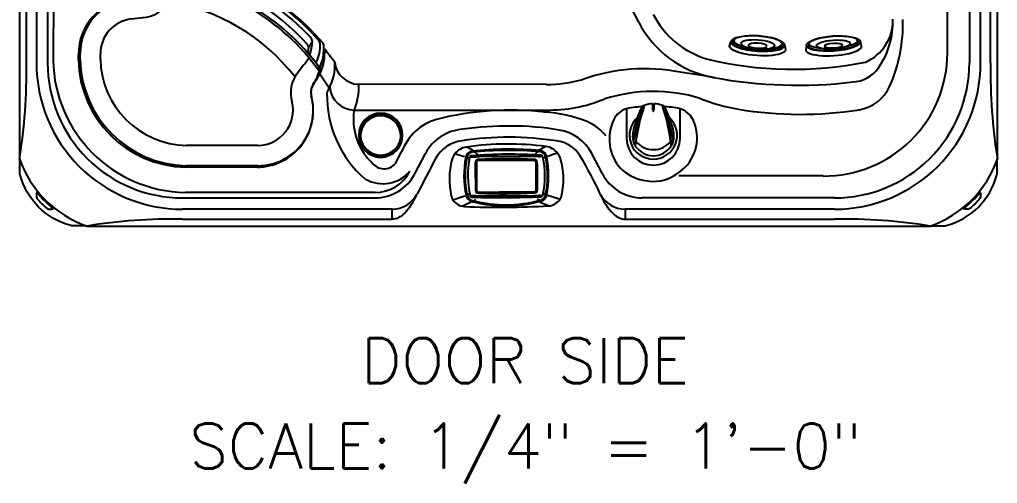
# Model space of a CAD drawing. Extents: x 943 to 1030, y 781 to 934.
# Drawn here: x 943 to 1030, y 780.6 to 821.8 of the extents above; entities that cross this region are included whole.
import ezdxf
from ezdxf.enums import TextEntityAlignment as Align

# ---------------------------------------------------------------- set-up
doc = ezdxf.new("R2010")
doc.units = 0
doc.header["$MEASUREMENT"] = 0
for name, color, linetype in [('1', 4, 'Continuous'), ('BDIM_CYAN', 4, 'Continuous'), ('DIM', 3, 'Continuous')]:
    doc.layers.add(name, color=color, linetype=linetype)
doc.styles.add('SIMPLEX', font='simplex')

# ---------------------------------------------------------------- blocks, each defined once
blk = doc.blocks.new('2014DV')
at = {"layer": '1', "color": 4, "linetype": 'Continuous'}
for p, q in [((-0.809, 2.634), (-0.83, 2.634)), ((0.809, 2.634), (0.83, 2.634))]:
    blk.add_line(p, q, dxfattribs=at)
at = {"layer": '1', "color": 3, "linetype": 'Continuous'}
for centre, radius, start, end in [((14.921, -2.715), 16.638, 161.20382, 173.77239), ((15.559, -2.872), 17.268, 161.35772, 173.54387), ((-18.175, 1.519), 18.155, 2.26488, 4.04802), ((19.002, 1.473), 18.984, 175.98773, 177.71702), ((-15.545, -2.869), 17.254, 6.45111, 18.6473), ((-14.924, -2.715), 16.638, 6.22761, 18.79618), ((15.772, -3.498), 17.797, 161.356, 166.75319), ((2.626, 0.937), 3.923, 154.9337, 161.356), ((0.36, 2.242), 0.394, 180.75921, 192.15364), ((0, 2.165), 0.0256, 192.15364, 347.84636), ((-0.347, 2.239), 0.38, 347.84636, 358.58178), ((-2.63, 0.937), 3.923, 18.644, 25.0663), ((-15.776, -3.498), 17.797, 13.24681, 18.644), ((10.632, -2.289), 12.517, 166.75319, 172.40827), ((-10.636, -2.289), 12.517, 7.59173, 13.24681), ((0, 0.708), 1.986, 218.95806, 321.35227)]:
    blk.add_arc(centre, radius, start, end, dxfattribs=at)
at = {"layer": '1', "color": 4, "linetype": 'Continuous'}
for centre, radius, start, end in [((-0.87, 2.535), 0.0857, 112.48684, 136.56996), ((-2.484, 6.434), 4.134, 292.48684, 293.57767), ((0.09, 0.193), 2.613, 93.40126, 109.99587), ((0, 2.823), 0.0684, 198.36573, 341.63427), ((-0.09, 0.193), 2.612, 70.00373, 86.60007), ((0.158, 0.886), 1.882, 66.63131, 69.20275), ((0.871, 2.548), 0.0736, 39.21025, 62.77984), ((13.837, -4.085), 16.275, 157.36772, 163.014), ((0.317, 1.551), 1.627, 140.14331, 157.36772), ((-0.321, 1.551), 1.627, 22.63228, 39.85669), ((-13.841, -4.085), 16.275, 16.986, 22.63228), ((0, 0), 2.119, 132.47921, 47.06814), ((0.698, -0.072), 2.536, 163.014, 192.84824), ((-0.702, -0.072), 2.536, 347.15176, 16.986), ((-0.268, 0.036), 1.65, 203.98618, 215.0096), ((0.264, 0.036), 1.65, 324.9904, 336.01382), ((0, 0.051), 1.877, 211.52152, 328.47848)]:
    blk.add_arc(centre, radius, start, end, dxfattribs=at)
blk = doc.blocks.new('2014VFL')
at = {"layer": '1', "color": 4, "linetype": 'Continuous'}
for centre, radius, start, end in [((-7.828, 2.332), 0.358, 83.31712, 150.68026), ((-10.401, -17.516), 20.372, 35.96889, 82.62581), ((226.788, -127.226), 268.369, 151.09146, 151.31097), ((-36.244, 14.502), 32.17, 334.33602, 338.00705), ((-7341.139, 60374.469), 60817.036, 276.9227358, 276.9237486), ((-9.878, 2.427), 1.489, 275.03006, 326.53591), ((-10.221, -4.075), 4.925, 96.923, 180), ((-9.784, 2.136), 2.992, 273.72195, 328.24341), ((-7341.139, 60374.469), 60818.836, 276.9227358, 276.9237486), ((-10.221, -4.075), 3.125, 96.923, 180), ((-12862.07, -4.202), 12846.924, 359.9983045, 0.0005652), ((-12862.07, -4.202), 12848.724, 359.9983045, 0.0005652), ((-5.512, -4.385), 9.636, 181.17126, 268.82879), ((-5.512, -4.385), 7.836, 181.17126, 268.82879), ((42.07, -34.578), 47.579, 140.7276, 142.64219), ((6.395, -7.533), 2.814, 140.09865, 197.93262), ((-239.328, 150.646), 291.137, 327.25698, 327.46001), ((5.789, -5.766), 0.367, 329.36955, 35.92134), ((6.857, -7.49), 1.469, 152.96431, 196.16099), ((0.668, -9.094), 4.925, 270, 14.04854), ((0.668, -9.094), 3.125, 270, 14.04854), ((-4.114, -101654760.001), 101654747.782, 89.99999730443, 90.00000089852), ((-4.114, -101654760.001), 101654745.982, 89.99999730443, 90.00000089852)]:
    blk.add_arc(centre, radius, start, end, dxfattribs=at)
at = {"layer": '1', "color": 3, "linetype": 'Continuous'}
blk.add_arc((-10.163, -17.114), 17.901, 38.08699, 80.47979, dxfattribs=at)
blk = doc.blocks.new('SHORT GRILL')
at = {"layer": '1', "color": 4, "linetype": 'Continuous'}
for centre, radius, start, end in [((-4.462, 0.354), 3.986, 115.39731, 147.5268), ((-5.957, 3.503), 0.5, 77.68022, 115.39731), ((-10.636, -17.921), 22.429, 40.97205, 77.68022), ((-7.602, 2.509), 0.181, 86.55721, 132.83255), ((-10.58, -17.805), 20.711, 36.85788, 81.70425), ((-3.511, -0.99), 4.269, 120.02958, 126.43562), ((-5.567, 2.549), 0.176, 95.35437, 117.62111), ((-5.488, 1.408), 1.319, 80.87345, 94.17554), ((-9.963, -16.735), 20.002, 41.77554, 76.45464), ((4.464, -3.799), 0.625, 12.00967, 38.53557), ((5.921, -3.542), 0.5, 0.45779, 40.97205), ((0.708, -3.546), 4.37, 352.20609, 358.36565), ((3.091, -3.984), 3.309, 329.17332, 353.68388), ((-0.445, -3.593), 6.866, 353.68388, 0.45779), ((5.84, -5.477), 0.18, 332.01579, 32.13508)]:
    blk.add_arc(centre, radius, start, end, dxfattribs=at)
at = {"layer": '1', "color": 3, "linetype": 'Continuous'}
for centre, radius, start, end in [((-4.138, 0.495), 3.696, 117.79663, 142.94882), ((-5.774, 3.597), 0.188, 94.77001, 117.79663), ((-5.655, 2.174), 1.616, 79.83883, 94.77001), ((-10.358, -17.408), 21.753, 41.56906, 76.74564), ((-3.672, 0.315), 3.366, 118.79334, 139.82722), ((8663.638, -5431.323), 10231.576, 147.9164281, 147.9197202), ((-5.19, 2.995), 0.289, 92.76077, 110.86782), ((-5.144, 2.03), 1.256, 77.64284, 92.76077), ((-10.045, -16.905), 20.814, 42.94554, 75.61643), ((21048.959, -11840.296), 24144.376, 150.6419152, 150.6433103), ((1.865, -3.043), 3.534, 339.29644, 359.23017), ((4.479, -3.387), 0.973, 19.67633, 42.94554), ((5.289, -3.089), 0.11, 359.23017, 15.90621), ((2.576, -3.428), 3.533, 334.59296, 1.14817), ((4.96, -3.735), 1.222, 23.73592, 38.47587), ((5.75, -3.388), 0.36, 4.81664, 23.73592)]:
    blk.add_arc(centre, radius, start, end, dxfattribs=at)
blk = doc.blocks.new('2014DJ4')
at = {"layer": '1', "color": 4, "linetype": 'Continuous'}
for p, q in [((-2.41, 1.063), (-2.495, 0.685)), ((2.495, 0.685), (2.41, 1.063))]:
    blk.add_line(p, q, dxfattribs=at)
at = {"layer": '1', "color": 3, "linetype": 'Continuous', "lineweight": 15}
for p, q in [((-2.145, 1.253), (-2.21, 1.111)), ((2.218, 1.094), (2.145, 1.253))]:
    blk.add_line(p, q, dxfattribs=at)
at = {"layer": '1', "color": 4, "linetype": 'Continuous'}
for centre, radius, start, end in [((-1.008, 0.486), 0.397, 21.89998, 51.63555), ((1.023, 0.474), 0.416, 129.00727, 157.33581)]:
    blk.add_arc(centre, radius, start, end, dxfattribs=at)
at = {"layer": '1', "color": 3, "linetype": 'Continuous'}
for centre, major_axis, ratio in [((0, 1.185), (-2.162, 0), 0.260629), ((0, 0.989), (1.51, 0), 0.258819)]:
    blk.add_ellipse(centre, major_axis=major_axis, ratio=ratio, dxfattribs=at)
at = {"layer": '1', "color": 4, "linetype": 'Continuous'}
for centre, major_axis, ratio in [((0, 1.063), (-2.41, 0), 0.275784), ((0, 0.886), (-0.812, 0), 0.276352)]:
    blk.add_ellipse(centre, major_axis=major_axis, ratio=ratio, dxfattribs=at)
at = {"layer": '1', "color": 3, "linetype": 'Continuous'}
blk.add_ellipse((0, 1.04), major_axis=(-2.228, -0.001), ratio=0.252987, start_param=6.154394, end_param=9.560892, dxfattribs=at)
at = {"layer": '1', "color": 4, "linetype": 'Continuous'}
blk.add_ellipse((0, 0.685), major_axis=(-2.495, 0), ratio=0.274041, start_param=6.159415, end_param=9.548548, dxfattribs=at)
blk = doc.blocks.new('2014CH')
at = {"layer": '1', "color": 3, "linetype": 'Continuous'}
for p, q in [((-2.503, -0.003), (-2.503, 0.096)), ((2.503, -0.003), (2.503, 0.095)), ((-2.652, -0.154), (-2.733, -0.155)), ((2.652, -0.152), (2.733, -0.152)), ((-2.635, -2.663), (-2.717, -2.664)), ((-2.483, -2.912), (-2.483, -2.812)), ((2.52, -2.784), (2.521, -2.884)), ((2.669, -2.633), (2.752, -2.633)), ((2.833, -3.226), (2.787, -3.228)), ((-2.908, -3.688), (-2.894, -3.692)), ((-2.883, -3.589), (-2.889, -3.588)), ((2.955, -3.648), (2.942, -3.652))]:
    blk.add_line(p, q, dxfattribs=at)
at = {"layer": '1', "color": 2, "linetype": 'Continuous'}
for p, q in [((-2.652, -0.154), (-2.635, -2.663)), ((2.669, -2.633), (2.652, -0.152))]:
    blk.add_line(p, q, dxfattribs=at)
at = {"layer": '1', "color": 4, "linetype": 'Continuous'}
for centre, radius, start, end in [((-3.327, -0.369), 1.575, 98.29053, 142.80095), ((0.166, -24.374), 25.833, 82.51033, 98.27938), ((3.328, -0.323), 1.575, 37.98355, 82.51033), ((1.55, -1.645), 6.613, 165.13287, 192.97786), ((-3.364, -0.341), 1.528, 142.80095, 165.13287), ((4.834, -1.337), 8.25, 168.8473, 192.35688), ((-3.068, 0.231), 0.194, 94.86163, 171.7817), ((0.296, -43.241), 43.796, 86.35052, 94.42769), ((3.072, 0.28), 0.187, 8.04254, 86.35083), ((-4.772, -1.4), 8.209, 348.34416, 11.99146), ((3.363, -0.296), 1.531, 15.68831, 37.98355), ((-1.522, -1.668), 6.605, 347.81065, 15.68831), ((-3.708, -2.857), 1.217, 192.97786, 211.47796), ((-3.023, -3.051), 0.209, 194.21982, 266.12466), ((-0.571, 82.671), 85.966, 268.3559, 272.42835), ((3.084, -3.033), 0.185, 266.20483, 352.29308), ((3.712, -2.787), 1.255, 273.01546, 328.8043), ((3.742, -2.805), 1.22, 328.8043, 347.81065), ((-3.675, -2.837), 1.255, 211.47796, 267.77156), ((-0.519, 75.424), 79.58, 267.69195, 273.09507)]:
    blk.add_arc(centre, radius, start, end, dxfattribs=at)
at = {"layer": '1', "color": 3, "linetype": 'Continuous'}
for centre, radius, start, end in [((-52.76, -97.216), 110.034, 63.10473, 63.37435), ((0.206, -29.198), 30.2, 84.70574, 96.21073), ((0.206, -29.198), 30.1, 84.70574, 96.21073), ((54.205, -96.729), 110.308, 117.40602, 117.71869), ((2.94, 0.206), 0.669, 11.27844, 84.98246), ((-76.911, -239.883), 251.108, 73.05212, 73.24422), ((4.49, -1.331), 8.255, 168.69256, 192.42473), ((4.49, -1.331), 8.155, 168.69256, 192.42473), ((-2.934, 0.153), 0.683, 100.69074, 168.69256), ((-2.934, 0.153), 0.583, 100.69074, 168.69256), ((-2.096, 2.832), 2.924, 241.80675, 245.70055), ((-2.887, 3.309), 2.984, 264.67843, 273.32133), ((-1.585, 2.236), 1.949, 230.73072, 242.32186), ((-2.494, -0.143), 0.24, 92.28425, 181.96489), ((2.056, -300.026), 300.394, 89.84509, 90.90918), ((-0.007, -54.904), 55.056, 87.38721, 92.5986), ((2.492, -0.145), 0.241, 358.41473, 87.38721), ((1.583, 2.157), 1.852, 302.86131, 311.59861), ((2.93, 1.654), 1.288, 267.43294, 279.52158), ((2.94, 0.206), 0.569, 11.27844, 84.98246), ((2.167, 2.616), 2.655, 295.48829, 299.61542), ((-5.094, -1.396), 8.761, 349.19109, 11.27844), ((-5.094, -1.396), 8.861, 349.19109, 11.27844), ((80.951, -241.232), 253.652, 107.54956, 107.73646), ((-1046.657, -7.907), 1043.953, 0.287767, 0.425637), ((1056.566, 6.593), 1053.855, 180.366683, 180.501555), ((-108.997, 318.169), 338.131, 287.97679, 288.15098), ((-2.863, -2.951), 0.725, 192.42473, 254.47243), ((-2.863, -2.951), 0.625, 192.42473, 254.47243), ((-2.358, -4.664), 1.931, 119.46831, 124.93715), ((-2.855, -6.127), 2.984, 87.29426, 95.93716), ((-1.832, -4.566), 1.435, 129.8495, 136.34189), ((-2.474, -2.669), 0.243, 178.74851, 268.04054), ((-1.171, 297.244), 300.394, 269.70641, 270.7705), ((-0.302, 54.997), 57.95, 267.84363, 272.79296), ((2.511, -2.643), 0.241, 272.59606, 2.4535), ((1.87, -4.526), 1.441, 43.41001, 50.48083), ((2.944, -4.409), 1.288, 81.09401, 93.18265), ((2.328, -1.202), 2.426, 283.83171, 290.53822), ((2.914, -2.925), 0.608, 295.38721, 349.19109), ((2.914, -2.925), 0.708, 295.38721, 349.19109), ((2.399, -4.64), 1.949, 56.0866, 61.0999), ((105.791, 323.771), 342.43, 252.641, 252.836), ((-46.374, 90.352), 103.503, 294.24528, 294.68057), ((-2.029, 0.051), 3.841, 254.47243, 256.87424), ((-2.029, 0.051), 3.741, 254.47243, 256.87424), ((-0.055, 7.772), 11.81, 256.05623, 284.64972), ((-0.055, 7.772), 11.71, 256.05623, 284.64972), ((2.328, -1.202), 2.526, 283.83171, 290.53822), ((72.062, 147.616), 166.312, 245.45774, 245.7422)]:
    blk.add_arc(centre, radius, start, end, dxfattribs=at)
at = {"layer": '1', "color": 2, "linetype": 'Continuous'}
for centre, radius, start, end in [((-0.072, -957.729), 957.729, 89.845994, 90.14542), ((-2.502, -0.153), 0.15, 90.26442, 180.39476), ((2.502, -0.153), 0.15, 0.39473, 89.72391), ((-2.485, -2.662), 0.15, 180.3945, 270.44191), ((-37.408, 6738.683), 6741.585, 270.2968204, 270.3393484), ((2.519, -2.634), 0.15, 270.60913, 0.39469)]:
    blk.add_arc(centre, radius, start, end, dxfattribs=at)
blk = doc.blocks.new('CAP HSS')
at = {"layer": 'BDIM_CYAN', "linetype": 'Continuous', "lineweight": 25}
for p, q in [((-1.841, 0.021), (-1.835, -0.081)), ((1.839, -0.021), (1.841, 0.021)), ((1.863, 0.019), (1.861, -0.022)), ((-1.362, -1.291), (-1.382, -1.311)), ((1.382, -1.311), (1.362, -1.291))]:
    blk.add_line(p, q, dxfattribs=at)
at = {"layer": 'BDIM_CYAN', "linetype": 'Continuous', "lineweight": 25, "flags": 128}
for points in [[(0, 1.924), (0, 1.946), (0, 1.957), (0, 1.967), (0, 1.976), (0, 1.982), (0, 1.987)], [(-1.786, 0.031), (-1.782, -0.108), (-1.765, -0.246), (-1.734, -0.384), (-1.704, -0.483), (-1.667, -0.58), (-1.624, -0.676), (-1.574, -0.771), (-1.5, -0.887), (-1.418, -1), (-1.325, -1.108), (-1.228, -1.207), (-1.123, -1.3), (-1.012, -1.386)], [(1.012, -1.386), (1.096, -1.322), (1.177, -1.254), (1.253, -1.183), (1.325, -1.108), (1.396, -1.027), (1.46, -0.944), (1.52, -0.859), (1.574, -0.771), (1.624, -0.676), (1.667, -0.58), (1.704, -0.483), (1.734, -0.384), (1.765, -0.246), (1.782, -0.108), (1.786, 0.031)], [(-1.835, -0.081), (-1.834, -0.092), (-1.833, -0.103)], [(-1.492, -1.019), (-1.511, -1.03), (-1.534, -1.043)], [(0.939, -1.557), (1.009, -1.51), (1.077, -1.461)], [(-0.51, -1.749), (-0.463, -1.762), (-0.418, -1.775), (-0.366, -1.79), (-0.32, -1.803), (-0.28, -1.814), (-0.248, -1.825), (-0.225, -1.834), (-0.212, -1.842), (-0.208, -1.848)], [(-0.243, -1.869), (-0.25, -1.862), (-0.26, -1.855)], [(-0.244, -1.853), (-0.237, -1.851), (-0.23, -1.849)], [(-0.23, -1.849), (-0.227, -1.848), (-0.208, -1.848)], [(-0.208, -1.848), (-0.207, -1.86), (-0.206, -1.873)], [(0.206, -1.873), (0.207, -1.86), (0.208, -1.847)], [(0.208, -1.847), (0.212, -1.842), (0.225, -1.834), (0.248, -1.824), (0.28, -1.814), (0.32, -1.802), (0.367, -1.789), (0.418, -1.775), (0.463, -1.762), (0.51, -1.749)], [(0.208, -1.847), (0.227, -1.848), (0.23, -1.849)], [(0.23, -1.849), (0.237, -1.851), (0.244, -1.853)], [(0.26, -1.855), (0.25, -1.862), (0.243, -1.869)]]:
    blk.add_lwpolyline(points, dxfattribs=at)
at = {"layer": 'BDIM_CYAN', "color": 3, "linetype": 'Continuous', "lineweight": 25, "flags": 128}
for points in [[(-1.855, -0.082), (-1.856, -0.078), (-1.863, 0.019)], [(1.534, -1.044), (1.444, -1.163), (1.344, -1.276)]]:
    blk.add_lwpolyline(points, dxfattribs=at)
at = {"layer": 'BDIM_CYAN', "linetype": 'Continuous', "lineweight": 25}
for centre, radius, start, end in [((0, 0.071), 1.955, 315, 225), ((-0.001, 0.035), 1.889, 89.96033, 178.90515), ((0, 0.026), 1.874, 17.67156, 162.32905), ((0, 0), 1.787, 0.99655, 179.00402), ((0.001, 0.035), 1.889, 1.09441, 90.03994), ((-1.905, 0.313), 0.243, 266.38932, 273.61068), ((0.005, 0.064), 1.926, 179.80106, 224.74366), ((0.008, 0.063), 1.897, 179.74788, 215.66045), ((-1.875, 0.311), 0.293, 272.34868, 276.79058), ((-0.144, 0.065), 1.697, 162.03259, 181.48445), ((-2.018, 1.087), 1.081, 279.45177, 282.38725), ((-1.717, 0.796), 0.212, 251.19916, 258.76359), ((-0.008, 0.063), 1.898, 324.33131, 0.25171), ((1.717, 0.796), 0.212, 281.23789, 288.80132), ((0.151, 0.065), 1.69, 358.47868, 18.00551), ((0.205, 0.088), 1.66, 357.60061, 17.77888), ((2.018, 1.087), 1.081, 257.61327, 260.54889), ((1.876, 0.308), 0.29, 263.10903, 267.59711), ((1.905, 0.313), 0.243, 266.38566, 273.61434), ((-1.886, 0.973), 1.055, 271.63444, 272.7737), ((0.183, 0.126), 2.028, 186.46352, 214.35879), ((-0.2, 0.129), 2.044, 325.83152, 355.79998), ((-0.256, 0.093), 2.12, 327.58529, 356.89599), ((1.889, 1.003), 1.025, 267.20913, 268.45087), ((0.178, 0.128), 2.025, 214.4818, 222.81714), ((0, 0.071), 1.955, 225, 262.86), ((-1.398, -1.228), 0.0729, 299.53504, 318.16942), ((0.006, 0.065), 1.927, 224.74189, 239.51773), ((-1.111, -1.545), 0.355, 123.63136, 130.95591), ((0.026, 0.036), 1.898, 223.77291, 233.42736), ((0.097, 0.047), 1.911, 222.71086, 232.10173), ((-0.954, -1.611), 0.195, 129.48983, 140.71871), ((-0.026, -0.03), 1.813, 233.52835, 238.95907), ((-1.369, -1.138), 0.435, 312.12544, 325.23611), ((-0.058, -0.134), 1.673, 232.45357, 238.21694), ((0, 0.012), 1.725, 234.09825, 305.89994), ((-1.003, -1.561), 0.0467, 312.1656, 331.44271), ((0.003, 0.059), 1.92, 239.50789, 254.0239), ((-0.843, -1.659), 0.14, 132.93848, 147.20533), ((-0.022, -0.022), 1.822, 238.96483, 244.61249), ((-0.048, -0.117), 1.693, 238.23708, 244.18937), ((-0.707, -1.714), 0.107, 137.08358, 154.62222), ((0.001, 0.027), 1.876, 244.60289, 253.84105), ((0.001, -0.035), 1.788, 243.91112, 253.39974), ((-0.001, -0.035), 1.788, 286.59971, 296.07126), ((-0.001, 0.027), 1.877, 286.16073, 295.3803), ((-0.003, 0.058), 1.919, 285.9765, 300.47968), ((0.05, -0.12), 1.689, 295.7886, 301.75312), ((0.706, -1.714), 0.108, 25.36401, 42.77074), ((0.023, -0.023), 1.821, 295.3713, 301.02149), ((0.867, -1.64), 0.11, 30.85295, 49.06378), ((0.006, 0.001), 1.85, 301.07397, 316.31317), ((1.002, -1.561), 0.0467, 208.54343, 227.81846), ((-0.006, 0.065), 1.927, 300.47082, 315.25784), ((1.368, -1.139), 0.434, 214.75655, 227.91499), ((-0.12, 0.077), 1.949, 307.90664, 325.76757), ((-0.14, 0.096), 1.977, 308.02708, 325.6398), ((1.398, -1.228), 0.0726, 221.84546, 240.47622), ((-0.569, -1.762), 0.05, 330.79307, 345.14281), ((-1.348, -5.514), 3.817, 73.43558, 77.55098), ((-0.403, -1.81), 0.123, 150.35724, 163.79525), ((-3.547, -13.057), 11.681, 73.57301, 74.9843), ((-0.256, -1.825), 0.0305, 262.30801, 294.0265), ((-0.039, -0.217), 1.665, 262.96088, 264.24706), ((0, 0.068), 1.952, 263.94719, 276.05297), ((0.039, -0.217), 1.664, 275.75289, 277.03839), ((2.077, -7.834), 6.255, 104.40295, 107.03959), ((0.256, -1.825), 0.0305, 245.94436, 277.6928), ((1.353, -5.53), 3.834, 102.45855, 106.55655), ((0.402, -1.81), 0.124, 16.20676, 29.51241), ((0.57, -1.762), 0.0506, 194.86909, 209.06028)]:
    blk.add_arc(centre, radius, start, end, dxfattribs=at)
at = {"layer": 'BDIM_CYAN', "color": 3, "linetype": 'Continuous', "lineweight": 25}
for centre, radius, start, end in [((0.001, 0.066), 1.921, 90.01764, 179.86365), ((0, 0.028), 1.846, 17.6775, 162.32311), ((0, 0), 1.854, 18.48756, 161.51305), ((-0.001, 0.066), 1.921, 0.13572, 89.98293), ((-0.207, 0.089), 1.657, 162.20468, 182.41794), ((-0.005, 0.064), 1.926, 315.25583, 0.19939), ((0.225, 0.079), 2.087, 184.43715, 212.55218), ((0.021, 0.03), 1.889, 214.63613, 223.76166), ((0, 0.01), 1.828, 244.574, 295.41429), ((0, 0.071), 1.955, 277.13935, 315)]:
    blk.add_arc(centre, radius, start, end, dxfattribs=at)
blk = doc.blocks.new('19-AR HL')
at = {"layer": '1', "color": 3, "linetype": 'Continuous'}
for p, q in [((0.614, 14.5), (0.614, 43.5)), ((1.5, 43.5), (1.5, 14.5)), ((2.5, 43.5), (2.5, 14.5)), ((84.5, 43.5), (84.5, 14.5)), ((85.5, 14.5), (85.5, 43.5)), ((86.386, 14.5), (86.386, 43.5)), ((55.082, 18.136), (53.737, 20.701)), ((5.241, 15.26), (5.182, 15.26)), ((5.241, 14.753), (5.241, 15.26)), ((5.241, 14.753), (5.182, 14.753)), ((26.608, 13.308), (26.606, 13.305)), ((26.608, 13.308), (26.608, 13.308)), ((27.535, 12.25), (26.703, 13.49)), ((26.294, 12.828), (26.29, 12.821)), ((29.795, 10.315), (46.839, 10.315)), ((35.167, 4.643), (36.112, 6.446)), ((51.856, 4.643), (50.911, 6.446)), ((21.13, 5.241), (14.753, 5.241)), ((21.13, 5.182), (21.13, 5.241)), ((14.5, 2.5), (31.624, 2.5)), ((72.5, 2.5), (55.399, 2.5)), ((33.136, 1.5), (14.5, 1.5)), ((33.136, 0.614), (33.136, 1.5)), ((72.5, 1.5), (53.887, 1.5)), ((53.887, 1.5), (53.887, 0.614)), ((14.5, 0.614), (14.499, 0.614)), ((14.5, 0.614), (33.136, 0.614)), ((53.887, 0.614), (72.5, 0.614))]:
    blk.add_line(p, q, dxfattribs=at)
at = {"layer": '1', "color": 2, "linetype": 'Continuous'}
for p, q in [((3.066, 27.735), (2.991, 14.753)), ((46.839, 12.581), (30.185, 12.602)), ((54.01, 10.434), (54.01, 7.78)), ((58.76, 7.78), (58.76, 10.434)), ((33.44, 5.548), (33.995, 6.607)), ((63.982, 4.45), (58.666, 4.45)), ((71.494, 4.45), (63.982, 4.45)), ((31.624, 2.991), (14.753, 2.991))]:
    blk.add_line(p, q, dxfattribs=at)
at = {"layer": '1', "color": 4, "linetype": 'Continuous'}
for points in [[(0, 5.972, 0.227781), (5.972, 0), (81.028, 0, 0.227781), (87, 5.972), (87, 81.028, 0.227781), (81.028, 87), (5.972, 87, 0.227781), (0, 81.028)], [(3.025, 1.528, -0.052002), (1.528, 3.025, 0.145561), (1.552, 2.462, 0.041549), (2.467, 1.548, 0.138511)], [(83.975, 1.528, 0.052002), (85.472, 3.025, -0.145561), (85.448, 2.462, -0.041549), (84.533, 1.548, -0.138511)]]:
    blk.add_lwpolyline(points, format="xyb", close=True, dxfattribs=at)
for points in [[(5.88, 0.033), (4.632, 0.033, -0.06455), (4.568, 0.041, -0.269989), (0.041, 4.567, -0.064627), (0.033, 4.631), (0.033, 5.88)], [(81.12, 0.033), (82.368, 0.033, 0.06455), (82.432, 0.041, 0.269989), (86.959, 4.567, 0.064627), (86.967, 4.631), (86.967, 5.88)]]:
    blk.add_lwpolyline(points, format="xyb", dxfattribs=at)
at = {"layer": '1', "color": 3}
for centre, radius, start, end in [((10.241, 15.26), 5, 96.92553, 179.99747), ((63.422, 22.437), 7.917, 207.21063, 253.08072), ((73.671, 18.279), 4.029, 293.40065, 0.57453), ((64.785, 17.993), 13.806, 336.33116, 1.50264), ((63.44, 22.464), 9.412, 207.37431, 259.50951), ((22.808, 15.403), 4.34, 333.85314, 4.70349), ((68.828, 46.506), 32.569, 256.30533, 281.40927), ((14.95, 14.95), 9.711, 181.15866, 268.84134), ((22.234, 14.885), 4.56, 333.20971, 350.74513), ((23.538, 14.376), 4.527, 331.90454, 1.99211), ((39.334, 4.987), 15.226, 146.05168, 150.6148), ((27.1, 11.876), 1.186, 150.6148, 195.26623), ((28.534, 11.578), 1.204, 146.43662, 168.92516), ((29.799, 12.511), 2.196, 183.72774, 269.90722), ((24.249, 12.436), 5.938, 339.0682, 1.59952), ((74.137, 13.894), 3.596, 279.02838, 336.33116), ((21.127, 10.246), 5.005, 270.02745, 15.26623), ((37.212, 11.628), 9.861, 178.94773, 228.93044), ((56.385, -2.539), 14.502, 73.27889, 107.36429), ((66.669, 26.523), 16.358, 248.06288, 260.43963), ((47.1, 23.221), 12.909, 268.83826, 292.5803), ((56.385, -1.892), 12.553, 93.80881, 100.90569), ((56.385, -1.892), 12.553, 79.09431, 86.20335), ((31.014, 9.826), 1.313, 158.15575, 187.70265), ((54.499, 8.702), 1.8, 105.75869, 154.65579), ((58.149, 8.525), 2.005, 10.096, 72.2417), ((69.479, 43.207), 33.277, 260.43963, 279.02838), ((43.511, -19.581), 28.476, 80.90389, 98.23645), ((56.607, 7.703), 4.132, 154.65579, 187.03275), ((56.595, 7.818), 3.683, 300.71567, 16.69956), ((39.705, 4.546), 4.064, 93.84868, 152.13118), ((43.511, -19.569), 27.464, 81.05853, 98.6631), ((47.369, 4.589), 4, 27.6602, 80.72823), ((39.695, 4.54), 3.058, 96.00926, 152.48031), ((47.47, 4.749), 2.829, 31.30228, 83.71237), ((56.075, 7.638), 3.597, 187.03275, 260.55419), ((23.771, -9.661), 30.565, 24.13538, 31.30228), ((2889.251, -1480.09), 3216.172, 152.480313, 152.54238), ((32.32, 6.951), 3.185, 241.13738, 319.23573), ((31.624, 6.5), 4, 270.00029, 332.34101), ((55.399, 6.5), 4, 207.66032, 269.99856), ((56.401, 7.456), 3.488, 254.7699, 306.49996), ((33.131, 4.028), 2.528, 270.12283, 332.54238), ((30.059, 5.07), 5.743, 316.64502, 337.17682), ((56.786, 4.979), 5.55, 202.60314, 224.70142), ((53.895, 4.03), 2.53, 208.13604, 269.8143), ((33.037, 2.259), 1.648, 273.45139, 316.64502), ((53.948, 2.17), 1.557, 224.70142, 267.7524)]:
    blk.add_arc(centre, radius, start, end, dxfattribs=at)
at = {"layer": '1', "color": 2, "linetype": 'Continuous'}
for centre, radius, start, end in [((-3804.421, 19.35), 3886.971, 359.941514, 0.022545), ((70.596, 18.13), 7.103, 325.04627, 2.01861), ((-144.761, -115.525), 216.293, 36.97477, 37.36042), ((71.604, 15.394), 10.945, 269.42547, 359.94151), ((14.949, 14.949), 11.959, 180.93629, 269.06356), ((30.245, 14.825), 2.224, 186.6493, 267.48891), ((55.583, -2.465), 16.442, 78.85612, 109.41588), ((74.009, 15.744), 2.937, 272.42145, 325.04627), ((49.123, -58.049), 72.361, 79.87105, 82.34637), ((69.247, 53.823), 41.305, 259.50951, 276.79489), ((46.819, 24.6), 12.019, 270.09197, 285.92563), ((34.926, 9.437), 5.218, 177.66147, 226.93464), ((43.674, -16.963), 27.258, 83.49467, 103.99485), ((46.014, -1.883), 12.03, 67.8722, 86.80107), ((38.48, 4.893), 4.801, 106.92647, 159.08889), ((48.556, 4.913), 4.781, 40.33638, 65.41605), ((56.385, 7.789), 2.375, 180.21822, 359.78178), ((32.433, 6.428), 1.337, 216.89346, 318.85388), ((31.629, 6.481), 3.491, 269.918, 332.57547)]:
    blk.add_arc(centre, radius, start, end, dxfattribs=at)
at = {"layer": '1', "color": 3, "linetype": 'Continuous'}
for centre, radius, start, end in [((-50.633, 13.902), 51.251, 351.09887, 0.66899), ((14.5, 14.5), 13, 179.99983, 270.00017), ((14.5, 14.5), 12, 179.99991, 270.00009), ((72.5, 14.5), 13, 269.99983, 0.00017), ((72.5, 14.5), 12, 269.99991, 0.00009), ((135.417, 13.742), 49.037, 179.11445, 189.11773), ((13.645, -47.066), 47.687, 88.97251, 99.25967), ((73.355, -47.066), 47.687, 80.74033, 91.02749)]:
    blk.add_arc(centre, radius, start, end, dxfattribs=at)
at = {"layer": '1', "color": 1, "rotation": 359.8974821745912}
blk.add_blockref('SHORT GRILL', (20.657, 19.55), dxfattribs=at)
at = {"layer": '1', "color": 1, "linetype": 'Continuous'}
for name, p in [('2014VFL', (20.537, 19.383)), ('2014DV', (56.384, 8.072)), ('2014CH', (43.302, 5.829))]:
    blk.add_blockref(name, p, dxfattribs=at)
at = {"layer": '1', "color": 1, "linetype": 'Continuous', "xscale": -1, "rotation": 356.1339679860392}
blk.add_blockref('2014DJ4', (65.612, 15.152), dxfattribs=at)
at = {"layer": '1', "color": 1, "linetype": 'Continuous', "rotation": 3.866032013960837}
blk.add_blockref('2014DJ4', (72.477, 15.152), dxfattribs=at)
at = {"layer": '1', "color": 1}
blk.add_blockref('CAP HSS', (32.126, 8.009), dxfattribs=at)

msp = doc.modelspace()

# ---------------------------------------------------------------- block references
at = {"layer": '1'}
msp.add_blockref('19-AR HL', (942.989, 803.488), dxfattribs=at)

# ---------------------------------------------------------------- texts
at = {"layer": 'DIM', "style": 'SIMPLEX'}
for s, p in [('DOOR SIDE', (987.937, 789.536)), ('SCALE: 1/4" = 1\'-0"', (988.009, 781.943))]:
    msp.add_text(s, height=4, dxfattribs=at).set_placement(p, align=Align.CENTER)

doc.saveas('drawing.dxf')
